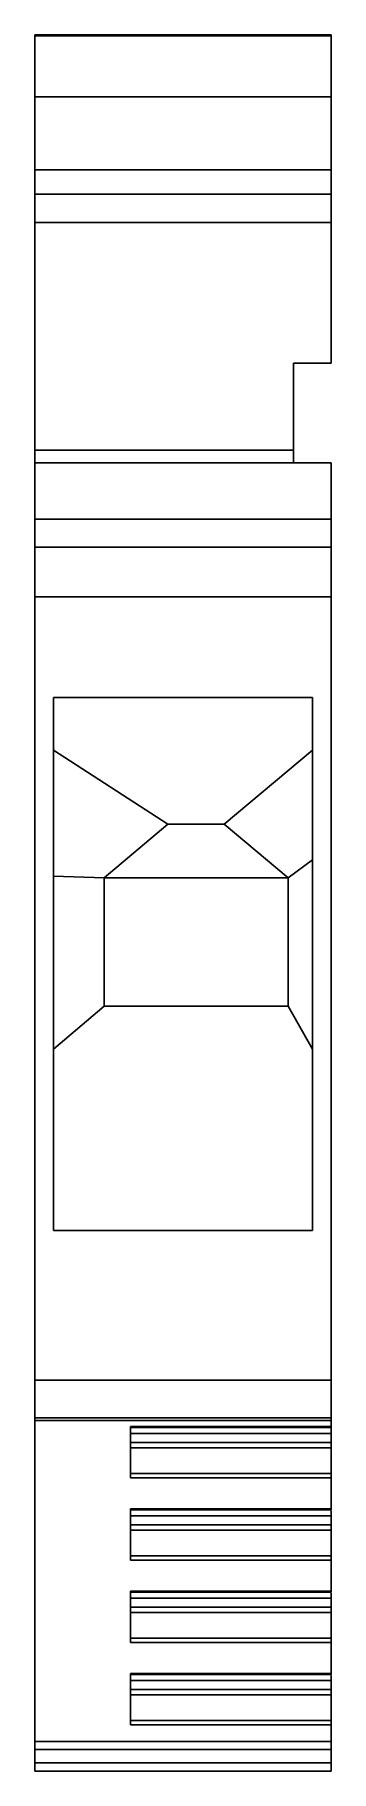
# Model space of a CAD drawing. Header units: millimetres. Extents: x 0 to 7.9, y -46.2 to 0.
import ezdxf

# ---------------------------------------------------------------- set-up
doc = ezdxf.new("R2010")
doc.units = ezdxf.units.MM

msp = doc.modelspace()

# ---------------------------------------------------------------- linework, layer by layer
at = {"color": 7, "linetype": 'Continuous', "lineweight": 25}
for p, q in [((7.9, 0), (0, 0)), ((0, 0), (0, -46.25)), ((7.9, 0), (7.9, -8.75)), ((7.9, -0.032), (0, -0.032)), ((7.9, -1.65), (0, -1.65)), ((7.9, -3.6), (0, -3.6)), ((7.9, -4.25), (0, -4.25)), ((7.9, -5), (0, -5)), ((6.9, -11.4), (6.9, -8.75)), ((7.9, -8.75), (6.9, -8.75)), ((0, -11.068), (6.9, -11.068)), ((7.9, -11.4), (0, -11.4)), ((7.9, -12.9), (0, -12.9)), ((7.9, -12.9), (7.9, -38.321)), ((7.9, -13.65), (0, -13.65)), ((7.9, -14.968), (0, -14.968)), ((0.5, -17.65), (7.4, -17.65)), ((0.5, -31.85), (0.5, -17.65)), ((7.4, -31.85), (7.4, -17.65)), ((0.5, -19.057), (3.55, -21.025)), ((7.4, -19.057), (5.05, -21.025)), ((3.55, -21.025), (1.85, -22.451)), ((3.55, -21.025), (5.05, -21.025)), ((5.05, -21.025), (6.75, -22.451)), ((6.75, -22.451), (7.4, -21.972)), ((1.85, -22.451), (0.5, -22.407)), ((1.85, -25.875), (1.85, -22.451)), ((6.75, -22.451), (1.85, -22.451)), ((6.75, -25.875), (6.75, -22.451)), ((1.85, -25.875), (0.5, -27.015)), ((6.75, -25.875), (1.85, -25.875)), ((6.75, -25.875), (7.4, -27.015)), ((0.5, -31.85), (7.4, -31.85)), ((0, -35.829), (7.9, -35.829)), ((0, -36.836), (7.9, -36.836)), ((0, -36.907), (7.9, -36.907)), ((7.9, -37.066), (2.55, -37.066)), ((2.55, -37.066), (2.55, -38.437)), ((2.55, -37.095), (7.903, -37.095)), ((7.9, -37.257), (2.55, -37.257)), ((7.9, -37.495), (2.55, -37.495)), ((7.9, -37.637), (2.55, -37.637)), ((7.9, -38.321), (2.55, -38.321)), ((7.9, -38.437), (2.55, -38.437)), ((7.9, -38.437), (7.9, -39.258)), ((2.55, -39.258), (2.55, -40.629)), ((7.9, -39.258), (2.55, -39.258)), ((2.55, -39.286), (7.9, -39.286)), ((7.9, -39.311), (7.9, -40.513)), ((7.9, -39.449), (2.55, -39.449)), ((7.9, -39.687), (2.55, -39.687)), ((7.9, -39.829), (2.55, -39.829)), ((7.9, -40.513), (2.55, -40.513)), ((7.9, -40.629), (2.55, -40.629)), ((7.9, -40.629), (7.9, -41.45)), ((7.9, -41.45), (2.55, -41.45)), ((2.55, -41.45), (2.55, -42.822)), ((2.55, -41.478), (7.9, -41.478)), ((7.9, -41.503), (7.9, -42.705)), ((7.9, -41.641), (2.55, -41.641)), ((7.9, -41.879), (2.55, -41.879)), ((7.9, -42.021), (2.55, -42.021)), ((7.9, -42.705), (2.55, -42.705)), ((7.9, -42.822), (2.55, -42.822)), ((7.9, -42.822), (7.9, -43.642)), ((7.9, -43.642), (2.55, -43.642)), ((2.55, -43.642), (2.55, -45.014)), ((2.55, -43.67), (7.9, -43.67)), ((7.9, -43.833), (2.55, -43.833)), ((7.9, -46.25), (7.9, -43.695)), ((7.9, -44.071), (2.55, -44.071)), ((7.9, -44.213), (2.55, -44.213)), ((7.9, -44.897), (2.55, -44.897)), ((7.9, -45.014), (2.55, -45.014)), ((7.9, -45.459), (0, -45.459)), ((7.9, -45.673), (0, -45.673)), ((7.9, -46.024), (0, -46.024)), ((7.9, -46.25), (0, -46.25))]:
    msp.add_line(p, q, dxfattribs=at)
for points, knots in [([(7.9, -11.4), (7.9, -11.4), (7.9, -11.402), (7.9, -11.413), (7.9, -11.431), (7.9, -11.464), (7.9, -11.522), (7.9, -11.647), (7.9, -11.855), (7.9, -12.15), (7.9, -12.444), (7.9, -12.652), (7.9, -12.777), (7.9, -12.846), (7.9, -12.891), (7.9, -12.897), (7.9, -12.9)], [0, 0, 0, 0, 0.031472, 0.062664, 0.093883, 0.125436, 0.187943, 0.250727, 0.375404, 0.500074, 0.624743, 0.749421, 0.811972, 0.874711, 0.937294, 1, 1, 1, 1]), ([(7.9, -38.321), (7.9, -38.331), (7.9, -38.35), (7.9, -38.382), (7.9, -38.413), (7.9, -38.429), (7.9, -38.437)], [0, 0, 0, 0, 0.244273, 0.499678, 0.752446, 1, 1, 1, 1]), ([(7.9, -39.258), (7.9, -39.264), (7.9, -39.277), (7.9, -39.286), (7.9, -39.285), (7.9, -39.285)], [0, 0, 0, 0, 0.385996, 0.789581, 1, 1, 1, 1]), ([(7.9, -40.513), (7.9, -40.523), (7.9, -40.542), (7.9, -40.574), (7.9, -40.605), (7.9, -40.621), (7.9, -40.629)], [0, 0, 0, 0, 0.244273, 0.499678, 0.752446, 1, 1, 1, 1]), ([(7.9, -41.45), (7.9, -41.456), (7.9, -41.469), (7.9, -41.478), (7.9, -41.477), (7.9, -41.477)], [0, 0, 0, 0, 0.385996, 0.789581, 1, 1, 1, 1]), ([(7.9, -42.705), (7.9, -42.715), (7.9, -42.734), (7.9, -42.766), (7.9, -42.797), (7.9, -42.814), (7.9, -42.822)], [0, 0, 0, 0, 0.244273, 0.499678, 0.752446, 1, 1, 1, 1]), ([(7.9, -43.642), (7.9, -43.648), (7.9, -43.661), (7.9, -43.67), (7.9, -43.669), (7.9, -43.669)], [0, 0, 0, 0, 0.385995, 0.789581, 1, 1, 1, 1])]:
    msp.add_open_spline(points, degree=3, knots=knots, dxfattribs=at)

doc.saveas('drawing.dxf')
